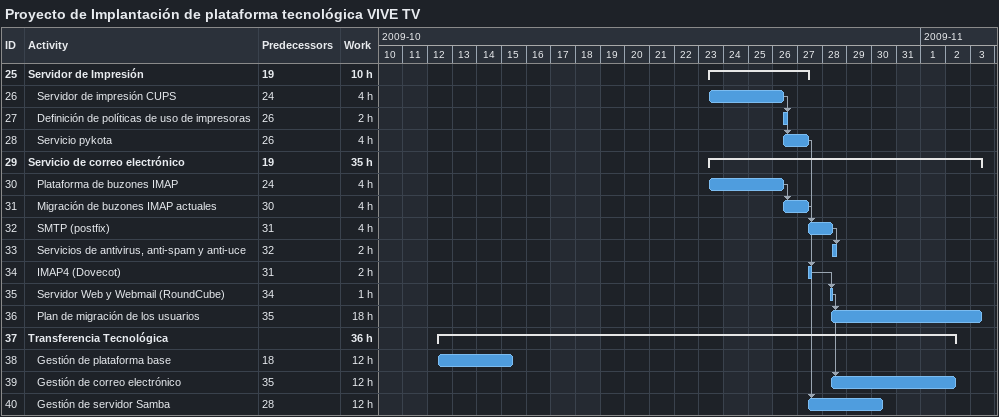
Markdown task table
Proyecto de Implantación de plataforma tecnológica VIVE TV

| ID | Level | Task | Start | Finish | Predecessors | Work (h) |
|---|---|---|---|---|---|---|
| 25 | 1 | **Servidor de Impresión** | 2009-10-23 | 2009-10-27 | 19 | 10 |
| 26 | 2 | Servidor de impresión CUPS | 2009-10-23 | 2009-10-26 | 24 | 4 |
| 27 | 2 | Definición de políticas de uso de impresoras | 2009-10-26 | 2009-10-26 | 26 | 2 |
| 28 | 2 | Servicio pykota | 2009-10-26 | 2009-10-27 | 26 | 4 |
| 29 | 1 | **Servicio de correo electrónico** | 2009-10-23 | 2009-11-03 | 19 | 35 |
| 30 | 2 | Plataforma de buzones IMAP | 2009-10-23 | 2009-10-26 | 24 | 4 |
| 31 | 2 | Migración de buzones IMAP actuales | 2009-10-26 | 2009-10-27 | 30 | 4 |
| 32 | 2 | SMTP (postfix) | 2009-10-27 | 2009-10-28 | 31 | 4 |
| 33 | 2 | Servicios de antivirus, anti-spam y anti-uce | 2009-10-28 | 2009-10-28 | 32 | 2 |
| 34 | 2 | IMAP4 (Dovecot) | 2009-10-27 | 2009-10-27 | 31 | 2 |
| 35 | 2 | Servidor Web y Webmail (RoundCube) | 2009-10-28 | 2009-10-28 | 34 | 1 |
| 36 | 2 | Plan de migración de los usuarios | 2009-10-28 | 2009-11-03 | 35 | 18 |
| 37 | 1 | **Transferencia Tecnológica** | 2009-10-12 | 2009-11-02 |  | 36 |
| 38 | 2 | Gestión de plataforma base | 2009-10-12 | 2009-10-15 | 18 | 12 |
| 39 | 2 | Gestión de correo electrónico | 2009-10-28 | 2009-11-02 | 35 | 12 |
| 40 | 2 | Gestión de servidor Samba | 2009-10-27 | 2009-10-30 | 28 | 12 |
